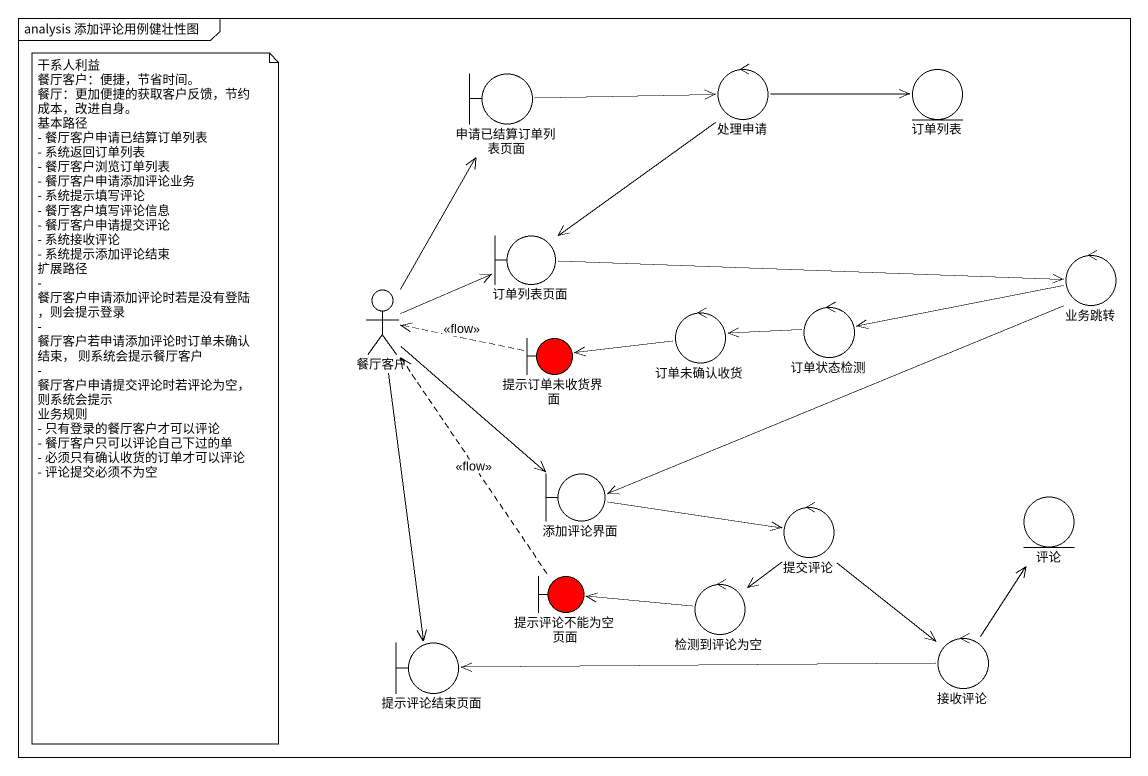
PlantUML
@startuml
mainframe analysis 添加评论用例健壮性图
boundary 申请已结算订单列表页面
control 处理申请
entity 订单列表
boundary 订单列表页面
actor 餐厅客户
control 业务跳转
boundary 提示订单未收货界面 #FF0000
control 订单未确认收货
control 订单状态检测
boundary 添加评论界面
entity 评论
control 提交评论
boundary 提示评论不能为空页面 #FF0000
control 检测到评论为空
boundary 提示评论结束页面
control 接收评论
申请已结算订单列表页面 -right-> 处理申请
处理申请 -right-> 订单列表
处理申请 --> 订单列表页面
订单列表页面 -right-> 业务跳转
餐厅客户 -up-> 申请已结算订单列表页面
餐厅客户 -right-> 订单列表页面
餐厅客户 --> 添加评论界面
餐厅客户 --> 提示评论结束页面
业务跳转 -left-> 订单状态检测
业务跳转 -left-> 添加评论界面
提示订单未收货界面 .left.> 餐厅客户 : <<flow>>
订单未确认收货 -left-> 提示订单未收货界面
订单状态检测 -left-> 订单未确认收货
添加评论界面 -right-> 提交评论
提交评论 --> 检测到评论为空
提交评论 --> 接收评论
提示评论不能为空页面 .up.> 餐厅客户 : <<flow>>
检测到评论为空 -left-> 提示评论不能为空页面
接收评论 -up-> 评论
接收评论 -left-> 提示评论结束页面
note as N1
  干系人利益
  餐厅客户：便捷，节省时间。
  餐厅：更加便捷的获取客户反馈，节约成本，改进自身。
  基本路径
  - 餐厅客户申请已结算订单列表
  - 系统返回订单列表
  - 餐厅客户浏览订单列表
  - 餐厅客户申请添加评论业务
  - 系统提示填写评论
  - 餐厅客户填写评论信息
  - 餐厅客户申请提交评论
  - 系统接收评论
  - 系统提示添加评论结束
  扩展路径
  - 餐厅客户申请添加评论时若是没有登陆，则会提示登录
  - 餐厅客户若申请添加评论时订单未确认结束， 则系统会提示餐厅客户
  - 餐厅客户申请提交评论时若评论为空，则系统会提示
  业务规则
  - 只有登录的餐厅客户才可以评论
  - 餐厅客户只可以评论自己下过的单
  - 必须只有确认收货的订单才可以评论
  - 评论提交必须不为空
end note
@enduml
